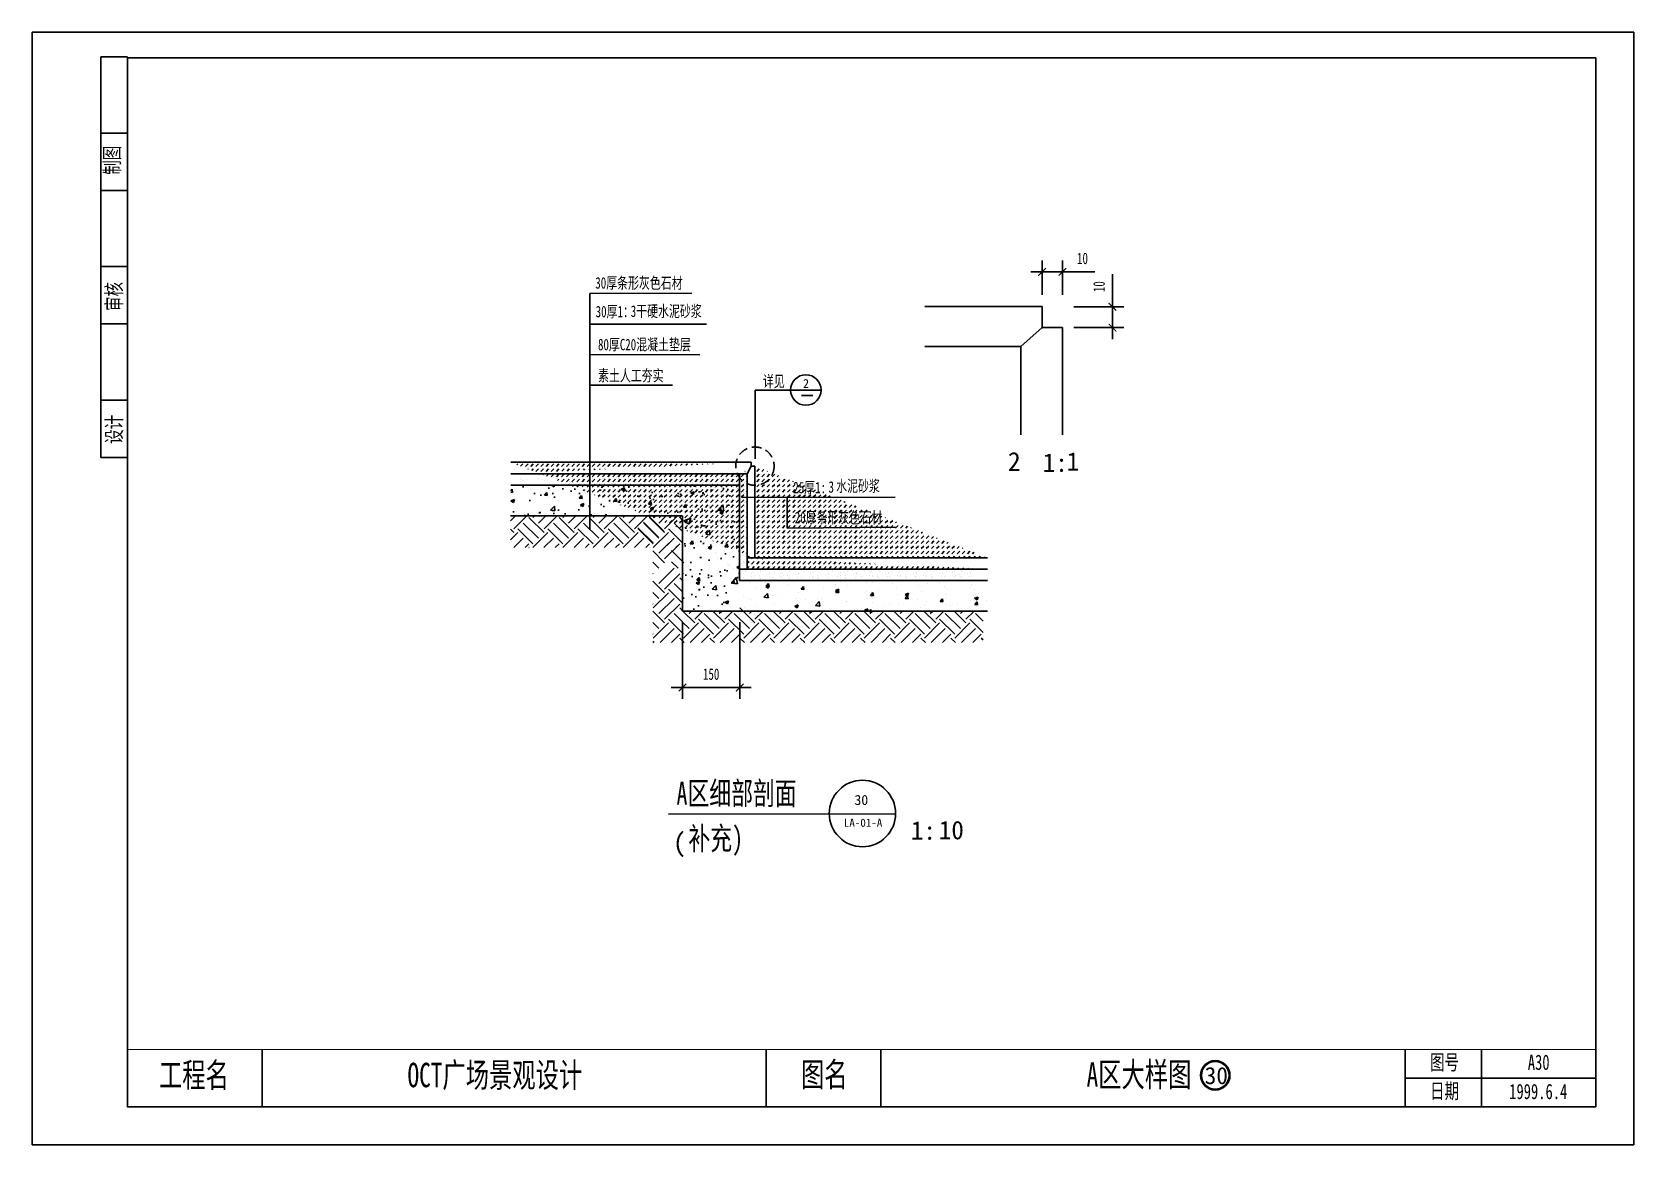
# Model space of a CAD drawing. Extents: x -1819 to 2381, y 925 to 3843.
import ezdxf

# ---------------------------------------------------------------- set-up
doc = ezdxf.new("R2010")
doc.units = 0
doc.linetypes.add('DASHEDX2', pattern=[38.1, 25.4, -12.7])
doc.layers.get('0').update_dxf_attribs({"linetype": 'CONTINUOUS'})
doc.layers.get('DEFPOINTS').update_dxf_attribs({"linetype": 'CONTINUOUS'})
for name, color, linetype in [('HATCH', 150, 'CONTINUOUS'), ('LEVEL', 50, 'CONTINUOUS'), ('STAIR', 140, 'CONTINUOUS'), ('TEXT', 41, 'CONTINUOUS'), ('TK', 1, 'CONTINUOUS')]:
    doc.layers.add(name, color=color, linetype=linetype)
doc.styles.add('HZ', font='simplex.shx', dxfattribs={"width": 0.7, "bigfont": 'hztxt.shx'})
doc.styles.get("Standard").update_dxf_attribs({"font": 'simsun.ttf'})
doc.styles.add('STYLE1', font='simsun.ttf', dxfattribs={"width": 0.7})
doc.styles.add('XREF1$0$STYLE3', font='simsun.ttf', dxfattribs={"width": 0.7})
doc.dimstyles.new('STANDARD-1', dxfattribs={"dimscale": 0, "dimtxt": 450, "dimasz": 300, "dimexe": 300, "dimexo": 300, "dimgap": 200, "dimtad": 1, "dimdec": 0, "dimzin": 0, "dimtxsty": 'HZ', "dimcen": 300, "dimdle": 300, "dimclrd": 40, "dimclre": 40, "dimclrt": 41, "dimazin": 3, "dimtfac": 1, "dimtdec": 0, "dimtofl": 0, "dimtmove": 0, "dimatfit": 3, "dimtvp": 1.5, "dimtolj": 1, "dimtzin": 0})
pattern_1 = [(50, (-714.22, 2461.295), (91.092, -7.9695), [9.525, -104.775]), (355, (-714.22, 2461.295), (-17.621, 95.528), [7.62, -83.82]), (100.451, (-706.63, 2460.63), (73.471, 87.558), [8.095, -89.045]), (46.184, (-714.22, 2486.7), (135.54, -21.021), [14.287, -157.162]), (96.636, (-702.92, 2484.94), (118.702, 123.713), [12.143, -133.567]), (351.184, (-714.22, 2486.7), (118.702, 123.713), [11.43, -125.73]), (21, (-701.52, 2480.345), (75.8074, -51.133), [9.525, -104.775]), (326, (-701.52, 2480.345), (30.901, 92.094), [7.62, -83.82]), (71.451, (-695.2, 2476.08), (106.708, 40.961), [8.095, -89.045]), (37.5, (-714.22, 2461.295), (1.5443, 42.2775), [0, -82.804, 0, -85.09, 0, -84.1375]), (7.5, (-714.22, 2461.295), (33.4098, 50.0903), [0, -48.514, 0, -80.899, 0, -32.0675]), (327.5, (-742.54, 2461.295), (67.7953, -2.8644), [0, -31.75, 0, -99.06, 0, -131.445]), (317.5, (-755.24, 2461.295), (74.0646, 12.7132), [0, -41.275, 0, -65.786, 0, -93.345])]

# ---------------------------------------------------------------- blocks, each defined once
blk = doc.blocks.new('_ARCHTICK')
at = {"color": 0, "linetype": 'BYBLOCK', "const_width": 0.15}
blk.add_lwpolyline([(-0.5, -0.5), (0.5, 0.5)], dxfattribs=at)
blk = doc.blocks.new('*D0')
at = {"color": 40, "linetype": 'BYBLOCK'}
for p, q in [((600.3, -166.1), (600.3, -367.3)), ((750.3, -166.1), (750.3, -367.3)), ((570.3, -337.3), (780.3, -337.3))]:
    blk.add_line(p, q, dxfattribs=at)
at = {"layer": 'DEFPOINTS', "color": 0, "linetype": 'BYBLOCK'}
for p in [(600.3, -136.1), (750.3, -136.1), (750.3, -337.3)]:
    blk.add_point(p, dxfattribs=at)
at = {"color": 40, "linetype": 'BYBLOCK', "xscale": 20, "yscale": 20, "zscale": 20, "rotation": 180}
blk.add_blockref('_ARCHTICK', (600.3, -337.3), dxfattribs=at)
at = {"color": 40, "linetype": 'BYBLOCK', "xscale": 20, "yscale": 20, "zscale": 20}
blk.add_blockref('_ARCHTICK', (750.3, -337.3), dxfattribs=at)
at = {"color": 41, "linetype": 'BYBLOCK', "insert": (675.3, -302.3), "char_height": 30, "attachment_point": 5, "style": 'XREF1$0$STYLE3'}
blk.add_mtext('\\A1;150', dxfattribs=at)
blk = doc.blocks.new('*D69')
at = {"color": 40, "linetype": 'BYBLOCK'}
for p, q in [((1727.4, 661.2), (1727.4, 746.2)), ((1626.5, 661.2), (1757.4, 661.2)), ((1727.4, 576.4), (1727.4, 661.2)), ((1626.5, 606.4), (1757.4, 606.4))]:
    blk.add_line(p, q, dxfattribs=at)
at = {"layer": 'DEFPOINTS', "color": 0, "linetype": 'BYBLOCK'}
for p in [(1596.5, 661.2), (1727.4, 661.2), (1596.5, 606.4)]:
    blk.add_point(p, dxfattribs=at)
at = {"color": 40, "linetype": 'BYBLOCK', "xscale": 20, "yscale": 20, "zscale": 20}
for p, rotation in [((1727.4, 661.2), 90), ((1727.4, 606.4), 270)]:
    blk.add_blockref('_ARCHTICK', p, dxfattribs=dict(at, rotation=rotation))
at = {"color": 41, "linetype": 'BYBLOCK', "insert": (1692.4, 713.7), "char_height": 30, "attachment_point": 5, "rotation": 90, "style": 'XREF1$0$STYLE3'}
blk.add_mtext('\\A1;10', dxfattribs=at)
blk = doc.blocks.new('*D70')
at = {"color": 40, "linetype": 'BYBLOCK'}
for p, q in [((1543, 691.9), (1543, 782.6)), ((1596.5, 691.9), (1596.5, 782.6)), ((1513, 752.6), (1596.5, 752.6)), ((1596.5, 752.6), (1681.4, 752.6))]:
    blk.add_line(p, q, dxfattribs=at)
at = {"layer": 'DEFPOINTS', "color": 0, "linetype": 'BYBLOCK'}
for p in [(1596.5, 752.6), (1543, 661.9), (1596.5, 661.9)]:
    blk.add_point(p, dxfattribs=at)
at = {"color": 40, "linetype": 'BYBLOCK', "xscale": 20, "yscale": 20, "zscale": 20, "rotation": 180}
blk.add_blockref('_ARCHTICK', (1543, 752.6), dxfattribs=at)
at = {"color": 40, "linetype": 'BYBLOCK', "xscale": 20, "yscale": 20, "zscale": 20}
blk.add_blockref('_ARCHTICK', (1596.5, 752.6), dxfattribs=at)
at = {"color": 41, "linetype": 'BYBLOCK', "insert": (1648.9, 787.6), "char_height": 30, "attachment_point": 5, "style": 'XREF1$0$STYLE3'}
blk.add_mtext('\\A1;10', dxfattribs=at)
blk = doc.blocks.new('A$C238B2765')
at = {"layer": 'TEXT', "linetype": 'CONTINUOUS'}
h = blk.add_hatch(color=256, dxfattribs=at)
edge = h.paths.add_edge_path()
edge.add_arc((145, 145), 145, 90, 450)
edge = h.paths.add_edge_path(flags=16)
edge.add_arc((145, 145), 140, 90, 450)
blk.add_text('2', height=184, rotation=90, dxfattribs=at).set_placement((235, 79))

msp = doc.modelspace()

# ---------------------------------------------------------------- hatches: boundary and pattern name
at = {"layer": 'HATCH'}
h = msp.add_hatch(dxfattribs=at)
h.set_pattern_fill('DASH', color=256, scale=3, angle=45, style=0)
h.set_pattern_definition([(45, (-714.219, 2461.295), (9e-16, 13.470384), [9.525, -9.525])])
edge = h.paths.add_edge_path()
edge.add_line((55.8, 2684.5), (-564.2, 2684.5))
edge.add_line((55.8, 2714.5), (-564.2, 2714.5))
edge.add_line((55.8, 2434.5), (55.8, 2684.5))
edge.add_line((75.8, 2464.5), (75.8, 2704.5))
edge.add_line((685.8, 2464.5), (55.8, 2464.5))
edge.add_line((685.8, 2434.5), (54.6, 2434.6))
h = msp.add_hatch(dxfattribs=at)
h.set_pattern_fill('AR-CONC', color=256, scale=0.5, style=0)
h.set_pattern_definition(pattern_1)
h.paths.add_polyline_path([(35.8, 2654.5), (-564.2, 2654.5), (-564.2, 2574.5), (35.8, 2574.5)])
h = msp.add_hatch(dxfattribs=at)
h.set_pattern_fill('AR-CONC', color=256, style=0)
h.set_pattern_definition([(50, (-714.22, 2461.3), (182.185, -15.94), [19.05, -209.55]), (355, (-714.22, 2461.3), (-35.243, 191.057), [15.24, -167.64]), (100.45, (-699.04, 2459.97), (146.943, 175.117), [16.19, -178.09]), (46.184, (-714.22, 2512.1), (271.08, -42.04), [28.575, -314.325]), (96.636, (-691.63, 2508.6), (237.4, 247.43), [24.285, -267.135]), (351.184, (-714.22, 2512.1), (237.4, 247.43), [22.86, -251.46]), (21, (-688.82, 2499.4), (151.615, -102.266), [19.05, -209.55]), (326, (-688.82, 2499.4), (61.8, 184.19), [15.24, -167.64]), (71.451, (-676.18, 2490.87), (213.416, 81.923), [16.19, -178.09]), (37.5, (-714.22, 2461.295), (3.0886, 84.555), [0, -165.608, 0, -170.18, 0, -168.275]), (7.5, (-714.22, 2461.295), (66.82, 100.181), [0, -97.028, 0, -161.798, 0, -64.135]), (327.5, (-770.86, 2461.295), (135.5906, -5.729), [0, -63.5, 0, -198.12, 0, -262.89]), (317.5, (-796.26, 2461.3), (148.13, 25.426), [0, -82.55, 0, -131.572, 0, -186.69])])
h.paths.add_polyline_path([(35.8, 2654.5), (-114.2, 2654.5), (-114.2, 2324.5), (35.8, 2324.5)])
h = msp.add_hatch(dxfattribs=at)
h.set_pattern_fill('AR-CONC', color=256, scale=0.5, style=0)
h.set_pattern_definition(pattern_1)
h.paths.add_polyline_path([(35.8, 2654.5), (-114.2, 2654.5), (-114.2, 2324.5), (35.8, 2324.5)])
at = {"layer": 'STAIR'}
h = msp.add_hatch(dxfattribs=at)
h.set_pattern_fill('EARTH', color=256, scale=8.8, angle=45, style=0)
h.set_pattern_definition([(45, (-714.22, 2461.295), (7e-15, 79.026), [55.88, -55.88]), (45, (-729.036, 2476.11), (7e-15, 79.0263), [55.88, -55.88]), (45, (-743.854, 2490.93), (7e-15, 79.0263), [55.88, -55.88]), (135, (-743.854, 2500.81), (-79.0263, 7e-15), [55.88, -55.88]), (135, (-729.036, 2515.625), (-79.0263, 7e-15), [55.88, -55.88]), (135, (-714.22, 2530.44), (-79.026, 7e-15), [55.88, -55.88])])
edge = h.paths.add_edge_path()
edge.add_line((-113.9, 2490.8), (-113.9, 2574.5))
edge.add_line((-113.9, 2574.5), (-565.3, 2574.5))
edge.add_line((-565.3, 2574.5), (-565.3, 2490.8))
edge.add_line((-565.3, 2490.8), (-191.7, 2490.8))
at = {"layer": 'TK', "linetype": 'CONTINUOUS'}
h = msp.add_hatch(color=256, dxfattribs=at)
edge = h.paths.add_edge_path(flags=16)
edge.add_arc((1282.7, 1107.3), 36.2, 0, 360)
edge = h.paths.add_edge_path()
edge.add_arc((1282.7, 1107.3), 38.6, 0, 360)

# ---------------------------------------------------------------- linework, layer by layer
at = {"color": 40, "linetype": 'BYBLOCK'}
for q in [(249.4, 2903.9), (76.5, 2724)]:
    msp.add_line((76.5, 2903.9), q, dxfattribs=at)
for p, q in [((49.7, 2690.1), (50.1, 2690.8)), ((35.8, 2654.5), (-114.2, 2654.5)), ((-564.2, 2574.5), (-113.9, 2574.5)), ((-113.9, 2574.5), (-191.7, 2574.5)), ((-114.2, 2574.5), (-114.2, 2324.5)), ((-113.9, 2490.8), (-113.9, 2574.5)), ((-114.2, 2404.5), (-114.2, 2324.5)), ((60.9, 2398.6), (60.9, 2398.6)), ((233.4, 2404.1), (233.4, 2404.1)), ((241, 2404.3), (241, 2404.3)), ((301.2, 2401.3), (301.2, 2401.3)), ((369, 2398.4), (369, 2398.4)), ((384.8, 2400.5), (384.8, 2400.5)), ((527.8, 2396.4), (527.8, 2396.4)), ((559.6, 2400.5), (559.6, 2400.5)), ((613.4, 2404), (613.4, 2404)), ((681.2, 2401.1), (681.2, 2401.1)), ((-89.9, 2368.1), (-89.9, 2368.1)), ((-79.2, 2362.1), (-79.2, 2362.1)), ((643.7, 2393.8), (643.7, 2393.8)), ((-114.2, 2324.5), (685.8, 2324.5))]:
    msp.add_line(p, q)
at = {"layer": 'DEFPOINTS', "color": 0, "linetype": 'BYBLOCK'}
for p in [(828.7, 3123.2), (882.3, 3067.7)]:
    msp.add_point(p, dxfattribs=at)
at = {"layer": 'HATCH'}
for p, q in [((-78.2, 2398.7), (-69.3, 2402.1)), ((-78.2, 2398.7), (-71.8, 2394.4)), ((-71.8, 2394.4), (-69.3, 2402.1)), ((14.5, 2397.5), (20.4, 2404.5)), ((14.5, 2397.5), (22.1, 2396.9)), ((15.5, 2399.7), (15.5, 2399.7)), ((22.1, 2396.9), (20.7, 2404.5)), ((105.6, 2389.6), (111.7, 2396.9)), ((113.2, 2388.9), (111.7, 2396.9)), ((-70.3, 2380.1), (-70.3, 2380.1)), ((-58.6, 2387), (-58.6, 2387)), ((-47.4, 2366.3), (-47.4, 2366.3)), ((-36.5, 2381.6), (-26.6, 2391.9)), ((-36.5, 2381.6), (-25.2, 2379.8)), ((-25.2, 2379.8), (-26.6, 2391.9)), ((-22.1, 2365.2), (-22.1, 2365.2)), ((-4.3, 2389.6), (-4.3, 2389.6)), ((0.7, 2372.7), (0.7, 2372.7)), ((45.7, 2362.4), (45.7, 2362.4)), ((59.3, 2356.3), (59.3, 2356.3)), ((64, 2355.3), (64, 2355.3)), ((80.9, 2383.2), (80.9, 2383.2)), ((99, 2360.6), (108.9, 2370.9)), ((99, 2360.6), (110.3, 2358.8)), ((104.3, 2388.5), (110.7, 2384.3)), ((104.4, 2388.5), (113.2, 2391.9)), ((105.6, 2389.6), (113.2, 2388.9)), ((110.3, 2358.8), (108.9, 2370.9)), ((110.7, 2384.3), (113.2, 2391.9)), ((112.7, 2387.4), (112.7, 2387.4)), ((113.5, 2359.5), (113.5, 2359.5)), ((123.5, 2364.4), (123.5, 2364.4)), ((138, 2368), (138, 2368)), ((181.3, 2356.6), (181.3, 2356.6)), ((189.4, 2373.9), (189.4, 2373.9)), ((196.7, 2381.6), (202.8, 2388.9)), ((196.7, 2381.6), (204.3, 2380.9)), ((204.3, 2380.9), (202.8, 2388.9)), ((207.6, 2354.2), (207.6, 2354.2)), ((212.1, 2380.7), (212.1, 2380.7)), ((239.4, 2358.4), (239.4, 2358.4)), ((249.1, 2353.8), (249.1, 2353.8)), ((254.6, 2382.9), (254.6, 2382.9)), ((286.9, 2378.4), (295.8, 2381.8)), ((286.9, 2378.4), (293.2, 2374.1)), ((287.5, 2364.7), (287.5, 2364.7)), ((287.8, 2373.6), (293.9, 2380.9)), ((287.8, 2373.6), (295.4, 2373)), ((293.2, 2374.1), (295.8, 2381.8)), ((295.4, 2373), (293.9, 2380.9)), ((318.8, 2391), (318.8, 2391)), ((367.7, 2375.3), (367.7, 2375.3)), ((378.9, 2365.7), (385, 2373)), ((378.9, 2365.7), (386.5, 2365)), ((383.2, 2358.3), (383.2, 2358.3)), ((386.5, 2365), (385, 2372.9)), ((399.5, 2379.5), (399.5, 2379.5)), ((447.6, 2385.8), (447.6, 2385.8)), ((448.4, 2367.2), (448.4, 2367.2)), ((469.4, 2368.2), (478.3, 2371.6)), ((469.4, 2368.2), (475.7, 2363.9)), ((470, 2357.7), (476.1, 2365)), ((470, 2357.7), (477.6, 2357)), ((475.7, 2363.9), (478.3, 2371.6)), ((477.6, 2357), (476.1, 2365)), ((503.1, 2355.8), (503.1, 2355.8)), ((512.6, 2375.3), (512.6, 2375.3)), ((561.1, 2349.7), (567.2, 2357)), ((568.7, 2349), (567.2, 2357)), ((572.3, 2389.8), (572.3, 2389.8)), ((574.3, 2356.8), (574.3, 2356.8)), ((577.2, 2368.5), (577.2, 2368.5)), ((578.5, 2384.8), (578.5, 2384.8)), ((640.1, 2386.9), (640.1, 2386.9)), ((651.2, 2381.2), (651.2, 2381.2)), ((651.9, 2358), (660.8, 2361.4)), ((651.9, 2358), (658.2, 2353.8)), ((654.5, 2367.3), (654.5, 2367.3)), ((658.2, 2353.8), (660.8, 2361.4)), ((681.7, 2353.3), (681.7, 2353.3)), ((-10.1, 2342.6), (-10.1, 2342.6)), ((-5.9, 2347.3), (-5.9, 2347.3)), ((-2.4, 2347.6), (6.5, 2351)), ((-2.4, 2347.6), (4, 2343.3)), ((4, 2343.3), (6.5, 2351)), ((127.4, 2343.6), (127.4, 2343.6)), ((180.2, 2337.4), (189.1, 2340.8)), ((186.5, 2333.1), (189, 2340.8)), ((234.6, 2339.5), (244.4, 2349.9)), ((245.9, 2337.8), (244.4, 2349.9)), ((253.1, 2340.6), (253.1, 2340.6)), ((316.9, 2350.9), (316.9, 2350.9)), ((317.2, 2348.7), (317.2, 2348.7)), ((384.7, 2348), (384.7, 2348)), ((429, 2343.1), (429, 2343.1)), ((452.5, 2345.2), (452.5, 2345.2)), ((494.4, 2346.3), (494.4, 2346.3)), ((520.3, 2342.3), (520.3, 2342.3)), ((526.2, 2350.4), (526.2, 2350.4)), ((561.1, 2349.7), (568.7, 2349.1)), ((577, 2342.6), (577, 2342.6)), ((607.6, 2340.6), (607.6, 2340.6)), ((642.2, 2351.5), (642.2, 2351.5)), ((652.2, 2341.8), (658.3, 2349)), ((652.2, 2341.8), (659.8, 2341.1)), ((659.8, 2341.1), (658.3, 2349))]:
    msp.add_line(p, q, dxfattribs=at)
at = {"layer": 'LEVEL'}
for p, q in [((521.2, 3123.2), (828.7, 3123.2)), ((828.7, 3123.2), (828.7, 3067.7)), ((828.7, 3067.7), (773.2, 3018.1)), ((882.3, 3067.7), (828.7, 3067.7)), ((882.3, 2786.2), (882.3, 3067.7)), ((773.2, 3018.1), (521.2, 3018.1)), ((773.2, 3018.1), (773.2, 2786.2)), ((198.3, 2889.9), (227.8, 2889.9)), ((55.8, 2714.5), (-564.2, 2714.5)), ((55.8, 2714.5), (65.8, 2714.5)), ((65.8, 2704.5), (55.8, 2684.5)), ((65.8, 2714.5), (65.8, 2704.6)), ((75.8, 2704.5), (65.8, 2704.5)), ((75.8, 2464.5), (75.8, 2704.5)), ((55.8, 2684.5), (-564.2, 2684.5)), ((35.8, 2654.5), (-564.2, 2654.5)), ((35.8, 2404.5), (35.8, 2654.2)), ((55.8, 2434.5), (55.8, 2684.5)), ((-113.9, 2574.5), (-565.3, 2574.5)), ((-113.9, 2324.5), (-113.9, 2574.5)), ((685.8, 2464.5), (55.8, 2464.5)), ((685.8, 2404.5), (35.8, 2404.5)), ((685.8, 2434.5), (54.6, 2434.6)), ((436.8, 2395.5), (436.8, 2395.5)), ((160.8, 2393.7), (160.8, 2393.7)), ((286.2, 2393.4), (286.2, 2393.4)), ((504.6, 2392.7), (504.6, 2392.7)), ((-114.2, 2324.5), (673.8, 2324.5))]:
    msp.add_line(p, q, dxfattribs=at)
at = {"layer": 'LEVEL', "color": 2}
for p, q in [((55.8, 2714.5), (56.8, 2714.5)), ((-113.9, 2562.3), (-121.5, 2570)), ((-113.9, 2503), (-151.2, 2540.3)), ((-113.9, 2532.7), (-136.3, 2555.1)), ((-111.6, 2421.8), (-113.9, 2424))]:
    msp.add_line(p, q, dxfattribs=at)
at = {"layer": 'LEVEL'}
msp.add_point((828.7, 3067.7), dxfattribs=at)
msp.add_point((828.7, 3067.7), dxfattribs=at)
at = {"layer": 'STAIR'}
for p, q in [((-552.4, 2683.3), (-552.4, 2683.3)), ((-540.4, 2654.9), (-540.4, 2654.9)), ((-540, 2671.9), (-540, 2671.9)), ((-537.2, 2669.4), (-537.2, 2669.4)), ((-534.4, 2666.8), (-534.4, 2666.8)), ((-522, 2669), (-522, 2669)), ((-521.1, 2654.7), (-521.1, 2654.7)), ((-500.5, 2655.4), (-500.5, 2655.4)), ((-492.5, 2672), (-492.5, 2672)), ((-491.4, 2682.8), (-491.4, 2682.8)), ((-488.6, 2680.2), (-488.6, 2680.2)), ((-480.9, 2670.5), (-480.9, 2670.5)), ((-475.3, 2668.1), (-475.3, 2668.1)), ((-461.5, 2655.2), (-461.5, 2655.2)), ((-445, 2672), (-445, 2672)), ((-442.2, 2654.9), (-442.2, 2654.9)), ((-441, 2671), (-441, 2671)), ((-429.9, 2656.6), (-429.9, 2656.6)), ((-429.5, 2681.4), (-429.5, 2681.4)), ((-420.4, 2656.7), (-420.4, 2656.7)), ((-414.4, 2667.5), (-414.4, 2667.5)), ((-411.5, 2665), (-411.5, 2665)), ((-409.2, 2659.3), (-409.2, 2659.3)), ((-402, 2670.8), (-402, 2670.8)), ((-401.2, 2660.3), (-401.2, 2660.3)), ((-397.6, 2672.1), (-397.6, 2672.1)), ((-388.8, 2662), (-388.8, 2662)), ((-380.5, 2657.2), (-380.5, 2657.2)), ((-368.5, 2680.9), (-368.5, 2680.9)), ((-368.1, 2664.7), (-368.1, 2664.7)), ((-365.7, 2678.3), (-365.7, 2678.3)), ((-360.8, 2672.3), (-360.8, 2672.3)), ((-360.2, 2665.7), (-360.2, 2665.7)), ((-352.5, 2666.2), (-352.5, 2666.2)), ((-350.1, 2672.2), (-350.1, 2672.2)), ((-347.8, 2667.4), (-347.8, 2667.4)), ((-341.5, 2657), (-341.5, 2657)), ((-327.1, 2670.1), (-327.1, 2670.1)), ((-320.9, 2672.8), (-320.9, 2672.8)), ((-319.9, 2653), (-319.9, 2653)), ((-319.2, 2671.1), (-319.2, 2671.1)), ((-313.5, 2648.9), (-313.5, 2648.9)), ((-306.8, 2672.8), (-306.8, 2672.8)), ((-306.7, 2679.6), (-306.7, 2679.6)), ((-302.7, 2672.3), (-302.7, 2672.3)), ((-300.3, 2658.5), (-300.3, 2658.5)), ((-291.5, 2665.7), (-291.5, 2665.7)), ((-288.7, 2663.1), (-288.7, 2663.1)), ((-286.1, 2675.5), (-286.1, 2675.5)), ((-281.9, 2672.6), (-281.9, 2672.6)), ((-278.2, 2676.5), (-278.2, 2676.5)), ((-272.5, 2653.1), (-272.5, 2653.1)), ((-266, 2649), (-266, 2649)), ((-265.8, 2678.2), (-265.8, 2678.2)), ((-260.4, 2659), (-260.4, 2659)), ((-255.2, 2672.4), (-255.2, 2672.4)), ((-245.7, 2679), (-245.7, 2679)), ((-245.1, 2680.9), (-245.1, 2680.9)), ((-242.9, 2676.5), (-242.9, 2676.5)), ((-240.8, 2674.1), (-240.8, 2674.1)), ((-237.1, 2681.9), (-237.1, 2681.9)), ((-229.6, 2664.3), (-229.6, 2664.3)), ((-225, 2653.1), (-225, 2653.1)), ((-224.7, 2683.6), (-224.7, 2683.6)), ((-221.4, 2658.8), (-221.4, 2658.8)), ((-218.6, 2649), (-218.6, 2649)), ((-214.4, 2650.4), (-214.4, 2650.4)), ((-211.6, 2647.9), (-211.6, 2647.9)), ((-207.7, 2672.5), (-207.7, 2672.5)), ((-200.9, 2674.6), (-200.9, 2674.6)), ((-183.8, 2677.7), (-183.8, 2677.7)), ((-180.3, 2660.3), (-180.3, 2660.3)), ((-177.5, 2653.2), (-177.5, 2653.2)), ((-171.1, 2649.1), (-171.1, 2649.1)), ((-168.6, 2663.8), (-168.6, 2663.8)), ((-165.8, 2661.2), (-165.8, 2661.2)), ((-161.9, 2674.4), (-161.9, 2674.4)), ((-160.3, 2672.6), (-160.3, 2672.6)), ((-152.6, 2649.1), (-152.6, 2649.1)), ((-141, 2655.1), (-141, 2655.1)), ((-140.4, 2660.8), (-140.4, 2660.8)), ((-130.1, 2653.3), (-130.1, 2653.3)), ((-128.6, 2656.8), (-128.6, 2656.8)), ((-123.6, 2649.2), (-123.6, 2649.2)), ((-122.8, 2677.2), (-122.8, 2677.2)), ((-120.7, 2675.9), (-120.7, 2675.9)), ((-120, 2674.6), (-120, 2674.6)), ((-112.8, 2672.6), (-112.8, 2672.6)), ((-107.9, 2659.5), (-107.9, 2659.5)), ((-106.7, 2662.5), (-106.7, 2662.5)), ((-101.4, 2660.6), (-101.4, 2660.6)), ((-100, 2660.5), (-100, 2660.5)), ((-91.6, 2648.6), (-91.6, 2648.6)), ((-87.6, 2662.2), (-87.6, 2662.2)), ((-82.6, 2653.4), (-82.6, 2653.4)), ((-80.9, 2676.4), (-80.9, 2676.4)), ((-76.2, 2649.3), (-76.2, 2649.3)), ((-66.9, 2664.9), (-66.9, 2664.9)), ((-65.4, 2672.7), (-65.4, 2672.7)), ((-60.9, 2675.8), (-60.9, 2675.8)), ((-60.2, 2662.1), (-60.2, 2662.1)), ((-59, 2665.9), (-59, 2665.9)), ((-46.6, 2667.6), (-46.6, 2667.6)), ((-45.8, 2661.9), (-45.8, 2661.9)), ((-43, 2659.4), (-43, 2659.4)), ((-41.9, 2676.2), (-41.9, 2676.2)), ((-35.2, 2653.5), (-35.2, 2653.5)), ((-29.7, 2647.2), (-29.7, 2647.2)), ((-28.7, 2649.4), (-28.7, 2649.4)), ((-25.9, 2670.3), (-25.9, 2670.3)), ((-20.4, 2662.6), (-20.4, 2662.6)), ((-18, 2671.3), (-18, 2671.3)), ((-17.9, 2672.8), (-17.9, 2672.8)), ((-5.6, 2673), (-5.6, 2673)), ((-0.7, 2677.7), (-0.7, 2677.7)), ((0.1, 2675.3), (0.1, 2675.3)), ((2.9, 2672.7), (2.9, 2672.7)), ((12.3, 2653.6), (12.3, 2653.6)), ((15.1, 2675.7), (15.1, 2675.7)), ((16.1, 2660.6), (16.1, 2660.6)), ((18.7, 2649.5), (18.7, 2649.5)), ((23.1, 2676.7), (23.1, 2676.7)), ((24.1, 2654.2), (24.1, 2654.2)), ((29.6, 2672.9), (29.6, 2672.9)), ((29.7, 2646.5), (29.7, 2646.5)), ((31.3, 2646.7), (31.3, 2646.7)), ((32.1, 2656.7), (32.1, 2656.7)), ((32.1, 2655.3), (32.1, 2655.3)), ((35.4, 2678.4), (35.4, 2678.4)), ((39.2, 2678.2), (39.2, 2678.2)), ((44, 2648.2), (44, 2648.2)), ((44.5, 2656.9), (44.5, 2656.9)), ((49.3, 2661.6), (49.3, 2661.6)), ((50.1, 2659.2), (50.1, 2659.2)), ((52.9, 2656.7), (52.9, 2656.7)), ((-290.3, 2634.1), (-290.3, 2634.1)), ((-260.1, 2614.9), (-260.1, 2614.9)), ((-253.7, 2610.8), (-253.7, 2610.8)), ((-242.9, 2634.2), (-242.9, 2634.2)), ((-212.7, 2615), (-212.7, 2615)), ((-206.3, 2610.9), (-206.3, 2610.9)), ((-198.4, 2635.7), (-198.4, 2635.7)), ((-195.4, 2634.3), (-195.4, 2634.3)), ((-183.2, 2621.8), (-183.2, 2621.8)), ((-180.4, 2619.2), (-180.4, 2619.2)), ((-167.1, 2607.1), (-167.1, 2607.1)), ((-165.2, 2615.1), (-165.2, 2615.1)), ((-158.8, 2611), (-158.8, 2611)), ((-148, 2634.4), (-148, 2634.4)), ((-137.4, 2635.2), (-137.4, 2635.2)), ((-134.6, 2632.6), (-134.6, 2632.6)), ((-121.3, 2620.5), (-121.3, 2620.5)), ((-117.8, 2615.2), (-117.8, 2615.2)), ((-111.3, 2611.1), (-111.3, 2611.1)), ((-106.2, 2606.6), (-106.2, 2606.6)), ((-100.5, 2634.5), (-100.5, 2634.5)), ((-88.8, 2646), (-88.8, 2646)), ((-75.5, 2633.8), (-75.5, 2633.8)), ((-70.3, 2615.2), (-70.3, 2615.2)), ((-63.9, 2611.1), (-63.9, 2611.1)), ((-60.3, 2619.9), (-60.3, 2619.9)), ((-57.5, 2617.4), (-57.5, 2617.4)), ((-53, 2634.6), (-53, 2634.6)), ((-44.3, 2605.2), (-44.3, 2605.2)), ((-22.8, 2615.3), (-22.8, 2615.3)), ((-16.4, 2611.2), (-16.4, 2611.2)), ((-14.5, 2633.3), (-14.5, 2633.3)), ((-11.7, 2630.7), (-11.7, 2630.7)), ((-5.6, 2634.7), (-5.6, 2634.7)), ((1.5, 2618.6), (1.5, 2618.6)), ((16.7, 2604.7), (16.7, 2604.7)), ((24.6, 2615.4), (24.6, 2615.4)), ((31, 2611.3), (31, 2611.3)), ((34.1, 2644.1), (34.1, 2644.1)), ((39.1, 2643.5), (39.1, 2643.5)), ((40, 2633.7), (40, 2633.7)), ((40.9, 2608.7), (40.9, 2608.7)), ((44.7, 2645.8), (44.7, 2645.8)), ((44.9, 2638.4), (44.9, 2638.4)), ((45.6, 2636), (45.6, 2636)), ((45.8, 2613.4), (45.8, 2613.4)), ((46.5, 2611), (46.5, 2611)), ((47.5, 2643.3), (47.5, 2643.3)), ((48.4, 2633.5), (48.4, 2633.5)), ((49.3, 2608.5), (49.3, 2608.5)), ((-230.6, 2596.1), (-230.6, 2596.1)), ((-161.8, 2532.9), (-201.3, 2572.4)), ((-200.4, 2576.8), (-200.4, 2576.8)), ((-193.9, 2572.7), (-193.9, 2572.7)), ((-183.1, 2596.1), (-183.1, 2596.1)), ((-152.9, 2576.9), (-152.9, 2576.9)), ((-152, 2593.2), (-152, 2593.2)), ((-149.2, 2590.6), (-149.2, 2590.6)), ((-146.5, 2572.8), (-146.5, 2572.8)), ((-135.9, 2578.5), (-135.9, 2578.5)), ((-135.7, 2596.2), (-135.7, 2596.2)), ((-120.7, 2564.6), (-120.7, 2564.6)), ((-105.5, 2577), (-105.5, 2577)), ((-103.3, 2604), (-103.3, 2604)), ((-99, 2572.9), (-99, 2572.9)), ((-90.1, 2591.8), (-90.1, 2591.8)), ((-88.2, 2596.3), (-88.2, 2596.3)), ((-74.9, 2577.9), (-74.9, 2577.9)), ((-72.1, 2575.4), (-72.1, 2575.4)), ((-58.8, 2563.2), (-58.8, 2563.2)), ((-58, 2577.1), (-58, 2577.1)), ((-51.6, 2573), (-51.6, 2573)), ((-40.7, 2596.4), (-40.7, 2596.4)), ((-29.1, 2591.3), (-29.1, 2591.3)), ((-26.3, 2588.7), (-26.3, 2588.7)), ((-13, 2576.6), (-13, 2576.6)), ((-10.5, 2577.2), (-10.5, 2577.2)), ((-4.1, 2573.1), (-4.1, 2573.1)), ((2.1, 2562.7), (2.1, 2562.7)), ((6.7, 2596.5), (6.7, 2596.5)), ((19.5, 2602.1), (19.5, 2602.1)), ((32.8, 2590), (32.8, 2590)), ((40, 2598), (40, 2598)), ((41.8, 2581.9), (41.8, 2581.9)), ((43.1, 2563.4), (43.1, 2563.4)), ((44.9, 2602.7), (44.9, 2602.7)), ((45.6, 2600.3), (45.6, 2600.3)), ((46.6, 2586.6), (46.6, 2586.6)), ((47.4, 2584.3), (47.4, 2584.3)), ((48.4, 2597.8), (48.4, 2597.8)), ((50.2, 2581.7), (50.2, 2581.7)), ((-191.4, 2503.2), (-230.9, 2542.7)), ((-176.6, 2518), (-216.1, 2557.6)), ((-190.7, 2490.9), (-151.2, 2530.4)), ((-170.8, 2558), (-170.8, 2558)), ((-140.6, 2538.7), (-140.6, 2538.7)), ((-134.2, 2534.6), (-134.2, 2534.6)), ((-123.4, 2558.1), (-123.4, 2558.1)), ((-117.9, 2562), (-117.9, 2562)), ((-104.7, 2549.8), (-104.7, 2549.8)), ((-93.1, 2538.8), (-93.1, 2538.8)), ((-89.5, 2535.9), (-89.5, 2535.9)), ((-86.7, 2534.7), (-86.7, 2534.7)), ((-86.7, 2533.4), (-86.7, 2533.4)), ((-75.9, 2558.2), (-75.9, 2558.2)), ((-73.4, 2521.2), (-73.4, 2521.2)), ((-45.7, 2538.9), (-45.7, 2538.9)), ((-43.7, 2549.3), (-43.7, 2549.3)), ((-40.9, 2546.7), (-40.9, 2546.7)), ((-39.3, 2534.8), (-39.3, 2534.8)), ((-28.4, 2558.2), (-28.4, 2558.2)), ((-27.6, 2534.6), (-27.6, 2534.6)), ((-16.1, 2520.1), (-16.1, 2520.1)), ((-12.4, 2520.7), (-12.4, 2520.7)), ((1.8, 2539), (1.8, 2539)), ((4.9, 2560.1), (4.9, 2560.1)), ((8.2, 2534.9), (8.2, 2534.9)), ((18.2, 2548), (18.2, 2548)), ((19, 2558.3), (19, 2558.3)), ((31.3, 2520.2), (31.3, 2520.2)), ((33.4, 2534.1), (33.4, 2534.1)), ((37.3, 2525.7), (37.3, 2525.7)), ((38.2, 2558.7), (38.2, 2558.7)), ((42.2, 2530.4), (42.2, 2530.4)), ((42.9, 2528), (42.9, 2528)), ((43.8, 2561), (43.8, 2561)), ((45.7, 2525.4), (45.7, 2525.4)), ((46.6, 2558.5), (46.6, 2558.5)), ((-161, 2451.4), (-191.7, 2482.1)), ((-175.9, 2476.1), (-136.3, 2515.6)), ((-161, 2461.3), (-121.5, 2500.8)), ((-110.9, 2451.4), (-142.8, 2483.3)), ((-111, 2519.9), (-111, 2519.9)), ((-80.8, 2500.7), (-80.8, 2500.7)), ((-74.4, 2496.6), (-74.4, 2496.6)), ((-63.6, 2520), (-63.6, 2520)), ((-58.3, 2507.3), (-58.3, 2507.3)), ((-55.4, 2504.7), (-55.4, 2504.7)), ((-51.3, 2481.8), (-51.3, 2481.8)), ((-42.2, 2492.6), (-42.2, 2492.6)), ((-33.4, 2500.8), (-33.4, 2500.8)), ((-27, 2496.7), (-27, 2496.7)), ((-27, 2478.7), (-27, 2478.7)), ((-9.6, 2518.1), (-9.6, 2518.1)), ((-3.8, 2481.9), (-3.8, 2481.9)), ((3.6, 2506), (3.6, 2506)), ((14.1, 2500.8), (14.1, 2500.8)), ((18.8, 2492.1), (18.8, 2492.1)), ((20.5, 2496.7), (20.5, 2496.7)), ((21.6, 2489.5), (21.6, 2489.5)), ((39.1, 2494.4), (39.1, 2494.4)), ((44, 2499.1), (44, 2499.1)), ((44.7, 2496.8), (44.7, 2496.8)), ((47.5, 2494.2), (47.5, 2494.2)), ((-175.9, 2436.6), (-191.7, 2452.5)), ((-175.9, 2397.1), (-136.3, 2436.6)), ((-125.7, 2436.6), (-142.8, 2453.7)), ((-24.2, 2476.1), (-24.2, 2476.1)), ((-21.1, 2462.6), (-21.1, 2462.6)), ((-14.6, 2458.5), (-14.6, 2458.5)), ((-11, 2464), (-11, 2464)), ((4.2, 2450.1), (4.2, 2450.1)), ((7, 2447.5), (7, 2447.5)), ((8.5, 2443.8), (8.5, 2443.8)), ((26.4, 2462.7), (26.4, 2462.7)), ((32.8, 2458.6), (32.8, 2458.6)), ((34.9, 2477.3), (34.9, 2477.3)), ((39.1, 2467.7), (39.1, 2467.7)), ((40, 2449.8), (40, 2449.8)), ((44, 2472.4), (44, 2472.4)), ((44.7, 2470), (44.7, 2470)), ((44.9, 2454.5), (44.9, 2454.5)), ((45.6, 2452.1), (45.6, 2452.1)), ((47.5, 2467.4), (47.5, 2467.4)), ((47.5, 2436.7), (47.5, 2436.7)), ((48.4, 2449.6), (48.4, 2449.6)), ((-190.7, 2421.8), (-191.7, 2422.8)), ((-161, 2372.4), (-191.7, 2403.1)), ((-161, 2382.3), (-121.5, 2421.8)), ((-113.9, 2374.6), (-136.3, 2397.1)), ((-113.9, 2404.3), (-121.5, 2411.9)), ((20.3, 2435.3), (20.3, 2435.3)), ((35.5, 2421.4), (35.5, 2421.4)), ((42.7, 2432), (42.7, 2432)), ((45.5, 2413.1), (45.5, 2413.1)), ((48.3, 2434.3), (48.3, 2434.3)), ((51.1, 2431.7), (51.1, 2431.7)), ((52.3, 2427.3), (52.3, 2427.3)), ((66.2, 2415.8), (66.2, 2415.8)), ((67.8, 2423.7), (67.8, 2423.7)), ((72.2, 2426.8), (72.2, 2426.8)), ((72.9, 2413), (72.9, 2413)), ((74.1, 2416.9), (74.1, 2416.9)), ((86.5, 2418.5), (86.5, 2418.5)), ((87.4, 2412.9), (87.4, 2412.9)), ((90.2, 2410.3), (90.2, 2410.3)), ((91.2, 2427.1), (91.2, 2427.1)), ((107.2, 2421.2), (107.2, 2421.2)), ((112.8, 2413.6), (112.8, 2413.6)), ((115.1, 2422.3), (115.1, 2422.3)), ((115.2, 2423.8), (115.2, 2423.8)), ((121.4, 2413.1), (121.4, 2413.1)), ((128.2, 2427.3), (128.2, 2427.3)), ((142.1, 2415.8), (142.1, 2415.8)), ((143.7, 2423.7), (143.7, 2423.7)), ((148.1, 2426.8), (148.1, 2426.8)), ((148.8, 2413), (148.8, 2413)), ((150.1, 2416.9), (150.1, 2416.9)), ((162.5, 2418.5), (162.5, 2418.5)), ((163.3, 2412.9), (163.3, 2412.9)), ((166.1, 2410.3), (166.1, 2410.3)), ((167.2, 2427.1), (167.2, 2427.1)), ((183.2, 2421.2), (183.2, 2421.2)), ((188.7, 2413.6), (188.7, 2413.6)), ((191.1, 2422.3), (191.1, 2422.3)), ((191.2, 2423.8), (191.2, 2423.8)), ((199.2, 2412.2), (199.2, 2412.2)), ((205.9, 2426.4), (205.9, 2426.4)), ((219.9, 2414.9), (219.9, 2414.9)), ((221.4, 2422.8), (221.4, 2422.8)), ((225.8, 2425.9), (225.8, 2425.9)), ((226.5, 2412.2), (226.5, 2412.2)), ((227.8, 2416), (227.8, 2416)), ((240.2, 2417.6), (240.2, 2417.6)), ((241, 2412), (241, 2412)), ((243.8, 2409.4), (243.8, 2409.4)), ((244.9, 2426.3), (244.9, 2426.3)), ((260.9, 2420.3), (260.9, 2420.3)), ((266.4, 2412.7), (266.4, 2412.7)), ((268.8, 2421.4), (268.8, 2421.4)), ((268.9, 2422.9), (268.9, 2422.9)), ((272.4, 2413.1), (272.4, 2413.1)), ((279.2, 2427.3), (279.2, 2427.3)), ((293.1, 2415.8), (293.1, 2415.8)), ((294.7, 2423.7), (294.7, 2423.7)), ((299.1, 2426.8), (299.1, 2426.8)), ((299.8, 2413), (299.8, 2413)), ((301, 2416.9), (301, 2416.9)), ((313.4, 2418.5), (313.4, 2418.5)), ((314.3, 2412.9), (314.3, 2412.9)), ((317.1, 2410.3), (317.1, 2410.3)), ((318.2, 2427.1), (318.2, 2427.1)), ((334.1, 2421.2), (334.1, 2421.2)), ((339.7, 2413.6), (339.7, 2413.6)), ((342.1, 2423.8), (342.1, 2423.8)), ((342.1, 2422.3), (342.1, 2422.3)), ((355.5, 2414.9), (355.5, 2414.9)), ((362.3, 2429.1), (362.3, 2429.1)), ((376.2, 2417.6), (376.2, 2417.6)), ((377.8, 2425.5), (377.8, 2425.5)), ((382.2, 2428.6), (382.2, 2428.6)), ((382.9, 2414.8), (382.9, 2414.8)), ((384.1, 2418.7), (384.1, 2418.7)), ((396.5, 2420.3), (396.5, 2420.3)), ((397.4, 2414.7), (397.4, 2414.7)), ((400.2, 2412.1), (400.2, 2412.1)), ((401.3, 2428.9), (401.3, 2428.9)), ((417.2, 2423), (417.2, 2423)), ((422.8, 2415.3), (422.8, 2415.3)), ((425.2, 2425.6), (425.2, 2425.6)), ((425.2, 2424.1), (425.2, 2424.1)), ((428.8, 2414.9), (428.8, 2414.9)), ((435.5, 2429.1), (435.5, 2429.1)), ((449.5, 2417.6), (449.5, 2417.6)), ((451, 2425.5), (451, 2425.5)), ((455.4, 2428.6), (455.4, 2428.6)), ((456.1, 2414.8), (456.1, 2414.8)), ((457.4, 2418.7), (457.4, 2418.7)), ((469.8, 2420.3), (469.8, 2420.3)), ((470.6, 2414.7), (470.6, 2414.7)), ((473.4, 2412.1), (473.4, 2412.1)), ((474.5, 2428.9), (474.5, 2428.9)), ((490.5, 2423), (490.5, 2423)), ((496, 2415.3), (496, 2415.3)), ((497.9, 2414.9), (497.9, 2414.9)), ((498.4, 2424.1), (498.4, 2424.1)), ((498.5, 2425.6), (498.5, 2425.6)), ((504.7, 2429.1), (504.7, 2429.1)), ((518.6, 2417.6), (518.6, 2417.6)), ((520.2, 2425.5), (520.2, 2425.5)), ((524.6, 2428.6), (524.6, 2428.6)), ((525.3, 2414.8), (525.3, 2414.8)), ((526.5, 2418.7), (526.5, 2418.7)), ((538.9, 2420.3), (538.9, 2420.3)), ((539.8, 2414.7), (539.8, 2414.7)), ((542.6, 2412.1), (542.6, 2412.1)), ((543.7, 2428.9), (543.7, 2428.9)), ((559.6, 2423), (559.6, 2423)), ((565.2, 2415.3), (565.2, 2415.3)), ((567.6, 2425.6), (567.6, 2425.6)), ((567.6, 2424.1), (567.6, 2424.1)), ((572.1, 2414.9), (572.1, 2414.9)), ((578.8, 2429.1), (578.8, 2429.1)), ((592.8, 2417.6), (592.8, 2417.6)), ((594.3, 2425.5), (594.3, 2425.5)), ((598.7, 2428.6), (598.7, 2428.6)), ((599.4, 2414.8), (599.4, 2414.8)), ((600.7, 2418.7), (600.7, 2418.7)), ((613.1, 2420.3), (613.1, 2420.3)), ((613.9, 2414.7), (613.9, 2414.7)), ((616.7, 2412.1), (616.7, 2412.1)), ((617.8, 2428.9), (617.8, 2428.9)), ((633.8, 2423), (633.8, 2423)), ((639.3, 2415.3), (639.3, 2415.3)), ((641.7, 2424.1), (641.7, 2424.1)), ((641.8, 2425.6), (641.8, 2425.6)), ((-175.9, 2357.6), (-191.7, 2373.4)), ((-190.7, 2332.9), (-151.2, 2372.4)), ((-175.9, 2318.1), (-136.3, 2357.6)), ((-113.9, 2345), (-151.2, 2382.3)), ((-190.7, 2342.8), (-191.7, 2343.8)), ((-161, 2293.4), (-191.7, 2324)), ((-161, 2303.2), (-121.5, 2342.8)), ((-114.2, 2295.9), (-136.3, 2318.1)), ((-113.9, 2325.2), (-121.5, 2332.9)), ((-114.2, 2324.5), (35.8, 2324.5)), ((-82, 2293.4), (-113.2, 2324.5)), ((-96.8, 2318.1), (-90.3, 2324.5)), ((-84.2, 2329.9), (-84.2, 2329.9)), ((-82, 2303.2), (-60.7, 2324.5)), ((-71.8, 2337.8), (-71.8, 2337.8)), ((-17.8, 2278.5), (-57.3, 2318.1)), ((-3, 2293.4), (-34.2, 2324.5)), ((-17.8, 2318.1), (-11.3, 2324.5)), ((-3, 2303.2), (18.3, 2324.5)), ((61.2, 2278.5), (21.7, 2318.1)), ((76, 2293.4), (36.5, 2332.9)), ((47.5, 2333.1), (47.5, 2333.1)), ((61.2, 2318.1), (67.7, 2324.5)), ((76, 2303.2), (97.3, 2324.5)), ((79.3, 2337.3), (79.3, 2337.3)), ((140.3, 2278.5), (100.7, 2318.1)), ((155.1, 2293.4), (123.9, 2324.5)), ((140.3, 2318.1), (146.7, 2324.5)), ((155.1, 2303.2), (176.4, 2324.5)), ((219.3, 2278.5), (179.8, 2318.1)), ((180.2, 2337.4), (186.5, 2333.1)), ((187.9, 2331.7), (187.9, 2331.7)), ((234.1, 2293.4), (202.9, 2324.5)), ((219.3, 2318.1), (225.8, 2324.5)), ((234.1, 2303.2), (255.4, 2324.5)), ((234.6, 2339.5), (245.9, 2337.8)), ((298.3, 2278.5), (258.8, 2318.1)), ((313.1, 2293.4), (281.9, 2324.5)), ((298.3, 2318.1), (304.8, 2324.5)), ((313.1, 2303.2), (334.4, 2324.5)), ((334.3, 2325.2), (334.3, 2325.2)), ((377.3, 2278.5), (337.8, 2318.1)), ((355, 2330.4), (355, 2330.4)), ((392.1, 2293.4), (361, 2324.5)), ((362.7, 2327.2), (371.6, 2330.6)), ((362.7, 2327.2), (366.6, 2324.5)), ((366.1, 2329.4), (366.1, 2329.4)), ((369.5, 2324.5), (371.6, 2330.6)), ((375.9, 2324.5), (380, 2328.8)), ((377.3, 2318.1), (383.8, 2324.5)), ((380.5, 2324.5), (380, 2328.8)), ((392.1, 2303.2), (413.5, 2324.5)), ((414.2, 2335.7), (414.2, 2335.7)), ((456.4, 2278.5), (416.8, 2318.1)), ((471.2, 2293.4), (440, 2324.5)), ((446.9, 2324.9), (446.9, 2324.9)), ((456.4, 2318.1), (462.8, 2324.5)), ((471.2, 2303.2), (492.5, 2324.5)), ((535.4, 2278.5), (495.9, 2318.1)), ((511, 2333), (511, 2333)), ((550.2, 2293.4), (519, 2324.5)), ((533.5, 2327.9), (533.5, 2327.9)), ((535.4, 2318.1), (541.9, 2324.5)), ((550.2, 2303.2), (571.5, 2324.5)), ((614.4, 2278.5), (574.9, 2318.1)), ((588.1, 2339.5), (588.1, 2339.5)), ((629.2, 2293.4), (598, 2324.5)), ((614.4, 2318.1), (620.9, 2324.5)), ((629.2, 2303.2), (650.5, 2324.5)), ((673.8, 2298.2), (653.9, 2318.1)), ((655.9, 2336.6), (655.9, 2336.6)), ((-175.9, 2278.5), (-191.7, 2294.4)), ((-190.7, 2253.9), (-151.2, 2293.4)), ((-173, 2241.9), (-136.3, 2278.5)), ((-114.2, 2266.3), (-151.2, 2303.2)), ((-96.8, 2278.5), (-113.9, 2295.6)), ((-111.6, 2253.9), (-72.1, 2293.4)), ((-93.9, 2241.9), (-57.3, 2278.5)), ((-32.6, 2263.7), (-72.1, 2303.2)), ((-32.6, 2253.9), (6.9, 2293.4)), ((-14.9, 2241.9), (21.7, 2278.5)), ((46.4, 2263.7), (6.9, 2303.2)), ((46.4, 2253.9), (85.9, 2293.4)), ((64.1, 2241.9), (100.7, 2278.5)), ((125.4, 2263.7), (85.9, 2303.2)), ((125.4, 2253.9), (164.9, 2293.4)), ((143.1, 2241.9), (179.8, 2278.5)), ((204.5, 2263.7), (164.9, 2303.2)), ((204.5, 2253.9), (244, 2293.4)), ((222.2, 2241.9), (258.8, 2278.5)), ((283.5, 2263.7), (244, 2303.2)), ((283.5, 2253.9), (323, 2293.4)), ((301.2, 2241.9), (337.8, 2278.5)), ((362.5, 2263.7), (323, 2303.2)), ((362.5, 2253.9), (402, 2293.4)), ((380.2, 2241.9), (416.8, 2278.5)), ((441.5, 2263.7), (402, 2303.2)), ((441.5, 2253.9), (481.1, 2293.4)), ((459.3, 2241.9), (495.9, 2278.5)), ((520.6, 2263.7), (481.1, 2303.2)), ((520.6, 2253.9), (560.1, 2293.4)), ((538.3, 2241.9), (574.9, 2278.5)), ((599.6, 2263.7), (560.1, 2303.2)), ((599.6, 2253.9), (639.1, 2293.4)), ((617.3, 2241.9), (653.9, 2278.5)), ((673.8, 2268.6), (639.1, 2303.2)), ((-190.7, 2263.7), (-191.7, 2264.8)), ((-188.6, 2241.9), (-191.7, 2245)), ((-143.3, 2241.9), (-121.5, 2263.7)), ((-114.2, 2246.5), (-121.5, 2253.9)), ((-111.6, 2263.7), (-113.9, 2266)), ((-109.6, 2241.9), (-113.9, 2246.2)), ((-64.3, 2241.9), (-42.5, 2263.7)), ((-30.6, 2241.9), (-42.5, 2253.9)), ((14.7, 2241.9), (36.5, 2263.7)), ((48.5, 2241.9), (36.5, 2253.9)), ((93.8, 2241.9), (115.6, 2263.7)), ((127.5, 2241.9), (115.6, 2253.9)), ((172.8, 2241.9), (194.6, 2263.7)), ((206.5, 2241.9), (194.6, 2253.9)), ((251.8, 2241.9), (273.6, 2263.7)), ((285.5, 2241.9), (273.6, 2253.9)), ((330.8, 2241.9), (352.6, 2263.7)), ((364.6, 2241.9), (352.6, 2253.9)), ((409.9, 2241.9), (431.7, 2263.7)), ((443.6, 2241.9), (431.7, 2253.9)), ((488.9, 2241.9), (510.7, 2263.7)), ((522.6, 2241.9), (510.7, 2253.9)), ((567.9, 2241.9), (589.7, 2263.7)), ((601.6, 2241.9), (589.7, 2253.9)), ((646.9, 2241.9), (668.7, 2263.7)), ((673.8, 2248.8), (668.7, 2253.9))]:
    msp.add_line(p, q, dxfattribs=at)
at = {"layer": 'TEXT', "linetype": 'CONTINUOUS'}
for p, q in [((-357.4, 3157), (-89.2, 3158)), ((-357.1, 2537.8), (-357.4, 3157)), ((-357.4, 3077), (-51.4, 3076.8)), ((-357.4, 2997), (-68.6, 2996.7)), ((-357.4, 2917), (-140.7, 2916.7)), ((35.8, 2654.2), (35.8, 2684.5)), ((42.7, 2622.3), (443.3, 2623.1)), ((160.7, 2622.3), (160.7, 2542.3)), ((160.7, 2542.3), (444.4, 2544.6)), ((55.8, 2434.5), (35.8, 2434.5)), ((-151, 1791.8), (446.1, 1792.5))]:
    msp.add_line(p, q, dxfattribs=at)
msp.add_circle((209.4, 2904), 40, dxfattribs=at)
at = {"layer": 'TEXT', "linetype": 'DASHEDX2'}
msp.add_circle((75.8, 2704.5), 50.3, dxfattribs=at)
at = {"layer": 'TEXT', "linetype": 'BYBLOCK'}
msp.add_circle((357.8, 1793.8), 87, dxfattribs=at)
at = {"layer": 'TK', "linetype": 'CONTINUOUS'}
for p, q in [((-1819.5, 924.8), (-1819.5, 3842.6)), ((2380.5, 3842.6), (-1819.5, 3842.6)), ((2380.5, 924.8), (2380.5, 3842.6)), ((-1639.5, 2727.5), (-1639.5, 3777.5)), ((-1569.6, 3777.5), (-1639.5, 3777.5)), ((-1569.5, 1024.8), (-1569.5, 3774.8)), ((-1569.5, 3774.8), (2280.5, 3774.8)), ((2280.5, 1024.8), (2280.5, 3774.8)), ((-1569.6, 3577.5), (-1639.5, 3577.5)), ((-1569.6, 3427.5), (-1639.5, 3427.5)), ((-1569.6, 3227.5), (-1639.5, 3227.5)), ((-1569.6, 3077.5), (-1639.5, 3077.5)), ((-1569.6, 2877.5), (-1639.5, 2877.5)), ((-1569.6, 2727.5), (-1639.5, 2727.5)), ((-1216.5, 1174.8), (-1216.5, 1024.8)), ((105.5, 1024.8), (105.5, 1174.8)), ((405.5, 1024.8), (405.5, 1174.8)), ((1780.5, 1024.8), (1780.5, 1174.8)), ((1980.5, 1024.8), (1980.5, 1174.8)), ((1780.5, 1099.8), (2280.5, 1099.8)), ((2280.5, 1024.8), (-1569.5, 1024.8)), ((2380.5, 924.8), (-1819.5, 924.8))]:
    msp.add_line(p, q, dxfattribs=at)
at = {"layer": 'TK', "linetype": 'CONTINUOUS', "const_width": 2.5}
for points in [[(-1569.5, 3774.8), (-1569.5, 1024.8), (2280.5, 1024.8), (2280.5, 3774.8), (-1569.5, 3774.8)], [(-1569.5, 1174.8), (2280.5, 1174.8)]]:
    msp.add_lwpolyline(points, dxfattribs=at)
at = {"layer": 'TK', "linetype": 'CONTINUOUS'}
for radius in [38.6, 36.2]:
    msp.add_circle((1282.7, 1107.3), radius, dxfattribs=at)

# ---------------------------------------------------------------- block references
at = {"layer": 'LEVEL', "xscale": 0.2681750753486923, "yscale": 0.2681750753486923, "zscale": 0.2681750753486923, "rotation": 270}
msp.add_blockref('A$C238B2765', (717.9, 2755), dxfattribs=at)

# ---------------------------------------------------------------- texts
at = {"layer": 'TEXT', "linetype": 'CONTINUOUS', "style": 'STYLE1', "width": 0.7}
for s, p in [('制图', (-1589.9, 3468.3)), ('审核', (-1584.7, 3111.2)), ('设计', (-1584.7, 2762.8))]:
    msp.add_text(s, height=40, rotation=90, dxfattribs=at).set_placement(p)
for s, height, p in [('30厚条形灰色石材', 30, (-342.7, 3169.9)), ('30厚1：', 30, (-341.7, 3094.7)), ('3干硬水泥砂浆', 30, (-249.8, 3095.8)), ('80厚C20混凝土垫层', 30, (-335.6, 3008.3)), ('素土人工夯实', 30, (-335.6, 2927.2)), ('详见', 30, (96.8, 2912.1)), ('25厚1:', 30, (176.4, 2633.3)), ('3', 30, (268.7, 2634.9)), ('水泥砂浆', 30, (288.8, 2637.5)), ('20厚条形灰色石材', 30, (180.3, 2554.7)), ('A区细部剖面', 60, (-129.7, 1816.9)), ('补充)', 60, (-98.5, 1698.7))]:
    msp.add_text(s, height=height, dxfattribs=at).set_placement(p)
at = {"layer": 'TEXT', "linetype": 'CONTINUOUS'}
for s, height, p in [('2', 23.3, (201.9, 2909.6)), ('1:', 48.39, (830.3, 2689.5)), ('1', 48.4, (893.1, 2692.6)), ('30', 26.44, (336.8, 1816.1)), ('LA-01-A', 21.15, (309, 1759)), ('1:', 48.39, (484.6, 1725.1)), ('10', 48.39, (557.8, 1726.1))]:
    msp.add_text(s, height=height, dxfattribs=at).set_placement(p)
at = {"layer": 'TEXT', "linetype": 'BYBLOCK'}
msp.add_text('(', height=50, dxfattribs=at).set_placement((-139.1, 1692.9))
at = {"layer": 'TK', "linetype": 'CONTINUOUS', "style": 'STYLE1', "width": 0.7}
for s, height, p in [('工程名', 64, (-1486.7, 1076.2)), ('OCT广场景观设计', 64, (-835, 1076.2)), ('图名', 64, (196.4, 1077.4)), ('A区大样图', 64, (945.4, 1077.4)), ('图号', 40, (1845.7, 1121.6)), ('日期', 40, (1845.7, 1046.3))]:
    msp.add_text(s, height=height, dxfattribs=at).set_placement(p)
at = {"layer": 'TK', "linetype": 'CONTINUOUS', "width": 0.7}
for s, p in [('A30', (2102.2, 1121.6)), ('1999.6.4', (2053.4, 1045))]:
    msp.add_text(s, height=40, dxfattribs=at).set_placement(p)
at = {"layer": 'TK', "linetype": 'CONTINUOUS'}
msp.add_text('30', height=44.86, dxfattribs=at).set_placement((1255, 1084.3))

# ---------------------------------------------------------------- dimensions: what is measured, and where the dimension line sits
at = {"layer": 'TEXT', "linetype": 'CONTINUOUS'}
dim = msp.add_linear_dim(base=(882.2, 3213.8), p1=(828.7, 3123.2), p2=(882.2, 3123.2), text='10', dimstyle='STANDARD-1', override={"dimscale": 1, "dimtxt": 30, "dimasz": 20, "dimexe": 30, "dimexo": 30, "dimgap": 20, "dimtxsty": 'XREF1$0$STYLE3', "dimblk1": 'ARCHTICK', "dimblk2": 'ARCHTICK', "dimsah": 1, "dimcen": 30, "dimdle": 30}, dxfattribs=at)
dim.commit()
dim.dimension.update_dxf_attribs({"geometry": '*D70', "text_midpoint": (934.7, 3248.8), "insert": (-714.2, 2461.3)})
dim = msp.add_linear_dim(base=(1013.2, 3122.5), p1=(882.3, 3067.7), p2=(882.3, 3122.5), angle=90, text='10', dimstyle='STANDARD-1', override={"dimscale": 1, "dimtxt": 30, "dimasz": 20, "dimexe": 30, "dimexo": 30, "dimgap": 20, "dimtxsty": 'XREF1$0$STYLE3', "dimblk1": 'ARCHTICK', "dimblk2": 'ARCHTICK', "dimsah": 1, "dimcen": 30, "dimdle": 30}, dxfattribs=at)
dim.commit()
dim.dimension.update_dxf_attribs({"geometry": '*D69', "text_midpoint": (978.2, 3175), "insert": (-714.2, 2461.3)})
dim = msp.add_linear_dim(base=(36.1, 2124), p1=(-113.9, 2325.2), p2=(36.1, 2325.2), dimstyle='STANDARD-1', override={"dimscale": 1, "dimtxt": 30, "dimasz": 20, "dimexe": 30, "dimexo": 30, "dimgap": 20, "dimtxsty": 'XREF1$0$STYLE3', "dimblk1": 'ARCHTICK', "dimblk2": 'ARCHTICK', "dimsah": 1, "dimcen": 30, "dimdle": 30}, dxfattribs=at)
dim.commit()
dim.dimension.update_dxf_attribs({"geometry": '*D0', "text_midpoint": (-38.9, 2159), "insert": (-714.2, 2461.3)})

doc.saveas('drawing.dxf')
